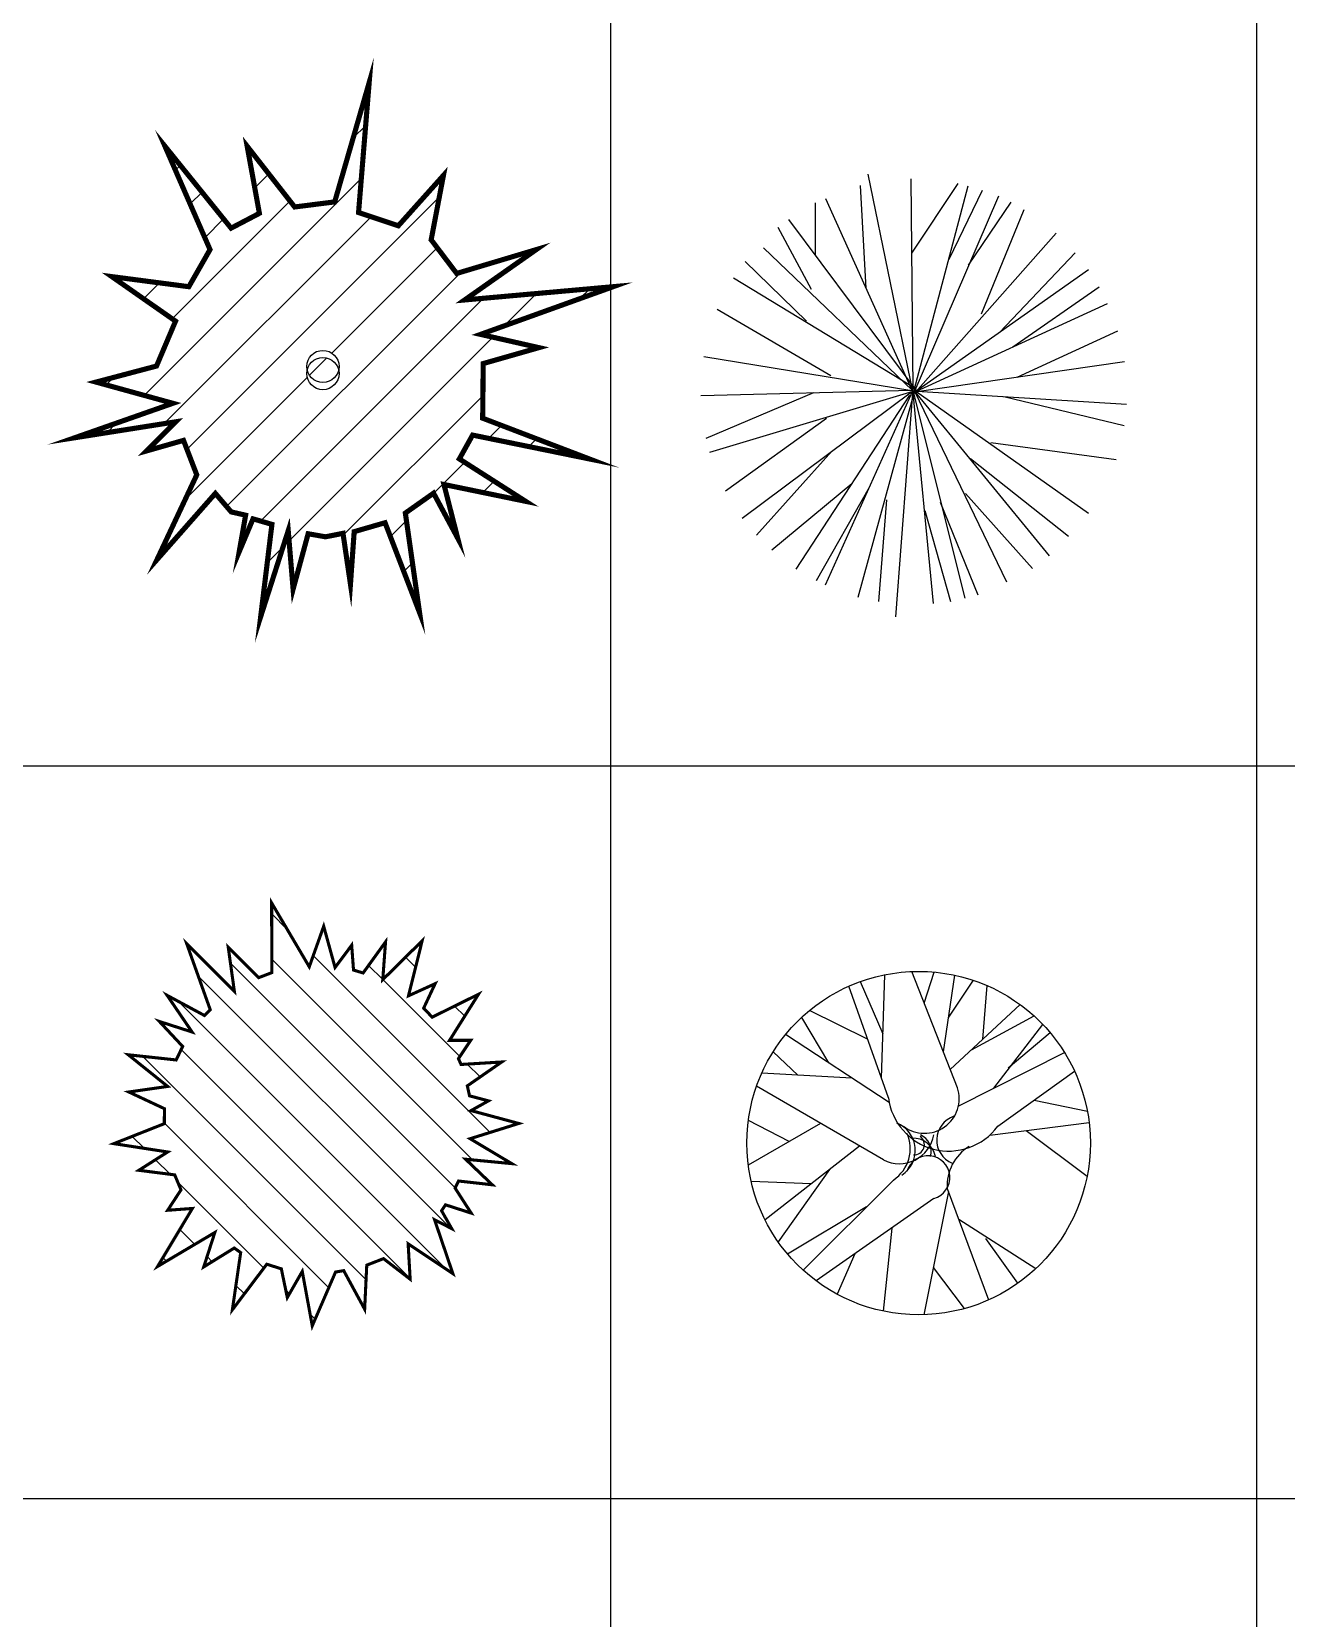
# Model space of a CAD drawing. Header units: inches. Extents: x 7658 to 73799, y 48 to 40262.
# Drawn here: x 53184 to 57877, y 30677 to 36615 of the extents above; entities that cross this region are included whole.
import ezdxf

# ---------------------------------------------------------------- set-up
doc = ezdxf.new("R2010")
doc.units = ezdxf.units.IN
doc.layers.add('www.cad-blocks.net', color=7, linetype='Continuous')
doc.styles.add('1', font='COMPLEX.shx', dxfattribs={"width": 0.75, "bigfont": 'extfont.shx'})

# ---------------------------------------------------------------- blocks, each defined once
blk = doc.blocks.new('A$C516926BB')
for p, q in [((43.9625, 38.5194), (43.9625, 0)), ((46.3795, 38.5194), (46.3795, 0)), ((0, 33.1729), (62.4121, 33.1729)), ((0, 30.4302), (62.4121, 30.4302))]:
    blk.add_line(p, q)
blk = doc.blocks.new('A$C72A26C90')
for p, q in [((0.6188, 1.2294), (0.5974, 1.6147)), ((0.6252, 1.6572), (0.7922, 0.8431)), ((0.7864, 1.64), (0.793, 0.8522)), ((0.7893, 1.3612), (0.9626, 1.6226)), ((0.793, 0.8295), (1.0003, 1.6136)), ((0.4294, 1.3567), (0.4294, 1.5503)), ((0.4673, 1.566), (0.7922, 0.8431)), ((1.1139, 1.5742), (0.793, 0.8295)), ((0.9294, 1.3386), (1.0535, 1.5975)), ((1.0014, 1.3158), (1.1617, 1.5516)), ((0.3278, 1.4874), (0.812, 0.8385)), ((1.0506, 1.134), (1.21, 1.5245)), ((0.4143, 1.2249), (0.2897, 1.4579)), ((0.793, 0.8295), (1.3295, 1.4359)), ((0.7924, 0.8477), (0.2349, 1.3815)), ((0.3953, 1.1067), (0.1662, 1.3304)), ((1.1188, 1.0658), (1.4013, 1.3624)), ((0.123, 1.2687), (0.7854, 0.8658)), ((1.4507, 1.2986), (0.8044, 0.843)), ((1.1681, 1.0113), (1.4907, 1.235)), ((0.4862, 0.9022), (0.0616, 1.1508)), ((0.8044, 0.843), (1.522, 1.1735)), ((1.1832, 0.8976), (1.5605, 1.071)), ((0.0109, 0.975), (0.7893, 0.8476)), ((0.8082, 0.8431), (1.5857, 0.9562)), ((0.7893, 0.8476), (0, 0.8278)), ((0.4218, 0.8385), (0.0194, 0.6677)), ((0.793, 0.8431), (0.0332, 0.6151)), ((0.1554, 0.37), (0.7885, 0.8429)), ((0.4673, 0.1201), (0.7922, 0.843)), ((0.7924, 0.8385), (0.7283, 0)), ((0.793, 0.8476), (0.9884, 0.0695)), ((0.793, 0.8385), (0.8698, 0.0495)), ((0.7968, 0.8476), (1.3039, 0.2283)), ((1.1454, 0.1295), (0.8006, 0.8432)), ((1.4507, 0.3875), (0.8044, 0.8432)), ((1.5923, 0.7945), (0.8082, 0.8431)), ((0.3565, 0.1788), (0.7817, 0.8295)), ((0.5889, 0.0737), (0.793, 0.8203)), ((1.134, 0.8249), (1.5837, 0.7169)), ((0.471, 0.743), (0.0923, 0.4704)), ((0.49, 0.6203), (0.2085, 0.3054)), ((1.0848, 0.6522), (1.5544, 0.5885)), ((1.009, 0.5931), (1.3764, 0.3021)), ((0.5658, 0.4976), (0.2655, 0.2491)), ((0.6302, 0.4839), (0.4312, 0.135)), ((0.6945, 0.4385), (0.6651, 0.0571)), ((0.8953, 0.4294), (1.0365, 0.083)), ((0.99, 0.4613), (1.2414, 0.1817)), ((0.8385, 0.3976), (0.9345, 0.0581))]:
    blk.add_line(p, q)
blk = doc.blocks.new('A$C47B86B02')
at = {"color": 0}
for p, q in [((1.0449, 1.7946), (1.0916, 1.8412)), ((0.6486, 1.7608), (0.6493, 1.7616)), ((0.3797, 1.6732), (0.3982, 1.6917)), ((0.2624, 0.8308), (1.0754, 1.6438)), ((0.6765, 1.6075), (0.7289, 1.6598)), ((0.3676, 1.1173), (0.8084, 1.5581)), ((0.4229, 0.6287), (1.367, 1.5728)), ((0.4348, 1.547), (0.4792, 1.5914)), ((0.3378, 0.7249), (1.1123, 1.4993)), ((0.4898, 1.4208), (0.5601, 1.4911)), ((0.9646, 0.9892), (1.3589, 1.3834)), ((1.6777, 1.3397), (1.7077, 1.3697)), ((0.1543, 1.2665), (0.1605, 1.2727)), ((0.2609, 1.1919), (0.3208, 1.2517)), ((0.5713, 0.4146), (1.4488, 1.292)), ((0.6983, 0.3603), (1.5322, 1.1941)), ((1.6102, 1.0909), (1.7312, 1.2119)), ((1.8934, 1.1927), (1.9303, 1.2296)), ((0.805, 0.2857), (1.5677, 1.0484)), ((1.698, 0.9974), (1.7154, 1.0148)), ((0.8812, 0.9057), (0.9463, 0.9708)), ((0.1203, 0.87), (0.1481, 0.8978)), ((0.4163, 0.4408), (0.8732, 0.8977)), ((1.0077, 0.3071), (1.5302, 0.8295)), ((0.1226, 0.6909), (0.1581, 0.7265)), ((1.5517, 0.6697), (1.6001, 0.7182)), ((1.7022, 0.639), (1.7312, 0.668)), ((1.8527, 0.6082), (1.8624, 0.6179)), ((1.3459, 0.464), (1.4619, 0.58)), ((1.5302, 0.467), (1.5725, 0.5093)), ((1.6805, 0.436), (1.683, 0.4386)), ((1.184, 0.3021), (1.244, 0.362)), ((1.4092, 0.346), (1.4203, 0.3571)), ((0.6258, 0.2877), (0.6436, 0.3056)), ((0.7233, 0.2039), (0.7821, 0.2628)), ((1.2343, 0.1711), (1.2666, 0.2034)), ((0.819, 0.1184), (0.8253, 0.1247)), ((1.031, 0.1491), (1.0368, 0.1549)), ((1.2845, 0.04), (1.2893, 0.0448))]:
    blk.add_line(p, q, dxfattribs=at)
at = {"const_width": 0.0192}
blk.add_lwpolyline([(0.6701, 0.3685), (0.6184, 0.2456), (0.6424, 0.3822), (0.5886, 0.3944), (0.5291, 0.4638), (0.3108, 0.2159), (0.4596, 0.5332), (0.41, 0.6622), (0.2711, 0.6225), (0.3802, 0.7316), (0.0032, 0.6721), (0.3703, 0.801), (0.0826, 0.8804), (0.309, 0.9404), (0.3802, 1.1085), (0.1419, 1.2751), (0.4299, 1.2374), (0.5092, 1.3763), (0.3406, 1.7631), (0.588, 1.4565), (0.6939, 1.512), (0.6482, 1.7631), (0.8259, 1.5358), (0.9756, 1.5548), (1.1046, 2.0011), (1.0649, 1.5151), (1.2138, 1.4655), (1.3825, 1.654), (1.3366, 1.4129), (1.4321, 1.287), (1.7298, 1.3763), (1.4618, 1.1878), (2.0175, 1.2374), (1.5214, 1.0589), (1.7397, 1.0093), (1.5313, 0.9498), (1.5293, 0.7452), (1.9282, 0.5928), (1.4916, 0.682), (1.442, 0.5928), (1.6901, 0.4341), (1.3844, 0.4971), (1.4357, 0.2966), (1.3455, 0.4647), (1.2399, 0.3901), (1.2932, 0.0175), (1.1641, 0.354), (1.0486, 0.3206), (1.0346, 0.1241), (1.0067, 0.3143), (0.9413, 0.3013), (0.8763, 0.3127), (0.8201, 0.1055), (0.8018, 0.3242), (0.6988, 0.0029), (0.7408, 0.3479)], close=True, dxfattribs=at)
for centre in [(0.9316, 0.9388), (0.9316, 0.9123)]:
    blk.add_circle(centre, 0.0603)
at = {"style": '1', "width": 0.75, "flags": 9}
for tag in ['YSIZE', 'XSIZE']:
    blk.add_attdef(tag, (0.9316, 0.9388), '', height=0.00016, dxfattribs=at)
blk = doc.blocks.new('A$C1BCA4648')
for p, q in [((0.6123, 1.5618), (0.6704, 1.5037)), ((0.9063, 1.4371), (0.9126, 1.4308)), ((0.458, 1.3773), (1.299, 0.5363)), ((0.6128, 1.3919), (1.3638, 0.6409)), ((0.768, 1.406), (1.4302, 0.7438)), ((0.9747, 1.3687), (1.0279, 1.3155)), ((1.1132, 1.3996), (1.1507, 1.3621)), ((0.3378, 1.3281), (1.2786, 0.3874)), ((1.028, 1.3155), (1.3161, 1.0273)), ((1.216, 1.2968), (1.2202, 1.2926)), ((0.2619, 1.2346), (1.2639, 0.2327)), ((1.2964, 1.2164), (1.3344, 1.1784)), ((0.1293, 1.0285), (0.9654, 0.1925)), ((0.2735, 1.0537), (1.1302, 0.197)), ((1.344, 0.9994), (1.3922, 0.9512)), ((0.0915, 0.897), (0.1072, 0.8812)), ((0.2107, 0.7778), (0.8259, 0.1626)), ((0.0902, 0.7288), (0.1349, 0.6842)), ((0.1775, 0.6416), (0.232, 0.587)), ((0.2604, 0.5587), (0.5831, 0.236)), ((0.2688, 0.3809), (0.3249, 0.3248)), ((0.2053, 0.275), (0.2186, 0.2618)), ((0.3706, 0.2791), (0.3898, 0.2599)), ((0.4785, 0.1712), (0.5102, 0.1395)), ((0.6647, 0.1544), (0.679, 0.1401)), ((0.7562, 0.0629), (0.7748, 0.0443))]:
    blk.add_line(p, q)
at = {"const_width": 0.0115}
blk.add_lwpolyline([(1.3379, 0.6433), (1.4376, 0.5477), (1.3115, 0.5618), (1.2985, 0.5353), (1.3587, 0.4417), (1.2627, 0.4727), (1.2479, 0.4505), (1.286, 0.3835), (1.2217, 0.4168), (1.2902, 0.2152), (1.1228, 0.3269), (1.1304, 0.1944), (1.0307, 0.2713), (0.968, 0.2469), (0.9601, 0.0821), (0.8818, 0.2263), (0.8513, 0.2213), (0.7641, 0.0197), (0.7267, 0.2234), (0.6707, 0.1257), (0.6484, 0.2332), (0.5939, 0.2504), (0.4652, 0.0799), (0.4963, 0.294), (0.4722, 0.3109), (0.3581, 0.2403), (0.3996, 0.3691), (0.1858, 0.2423), (0.3156, 0.4591), (0.2231, 0.4523), (0.2729, 0.5286), (0.2495, 0.5848), (0.1152, 0.6019), (0.2231, 0.6705), (0.0218, 0.7017), (0.2107, 0.7765), (0.2109, 0.8326), (0.0778, 0.895), (0.2231, 0.9158), (0.0757, 1.0343), (0.255, 1.0149), (0.2792, 1.0655), (0.192, 1.159), (0.3145, 1.1195), (0.2211, 1.2567), (0.3608, 1.1813), (0.3824, 1.2029), (0.2941, 1.4508), (0.4727, 1.272), (0.4498, 1.4362), (0.5635, 1.3229), (0.6129, 1.3417), (0.6121, 1.6027), (0.7529, 1.3635), (0.8069, 1.5152), (0.8494, 1.3611), (0.9116, 1.4442), (0.9185, 1.3513), (0.9544, 1.3405), (1.0383, 1.4567), (1.0279, 1.3154), (1.1753, 1.4609), (1.1242, 1.255), (1.2239, 1.3004), (1.1809, 1.2087), (1.2127, 1.1751), (1.386, 1.2607), (1.2779, 1.0884), (1.3568, 1.0884), (1.3111, 1.0198), (1.3207, 0.998), (1.473, 1.0073), (1.3443, 0.9179), (1.3526, 0.8806), (1.4232, 0.8618), (1.3583, 0.8254), (1.3583, 0.8254), (1.5367, 0.7772), (1.3547, 0.7202), (1.5104, 0.6269)], close=True, dxfattribs=at)
blk = doc.blocks.new('A$C04D30315')
for p, q in [((0.5037, 0.8852), (0.5165, 1.2727)), ((0.7876, 0.8498), (0.6173, 1.2847)), ((0.6636, 1.1664), (0.7002, 1.2826)), ((0.7774, 1.2709), (0.7348, 0.9847)), ((0.8462, 1.2521), (0.7541, 1.1142)), ((0.5296, 0.8122), (0.3812, 1.2296)), ((0.424, 1.2469), (0.5092, 1.0512)), ((0.8832, 1.031), (0.8986, 1.232)), ((0.4517, 1.0314), (0.2349, 1.1393)), ((0.7612, 0.9174), (1.0226, 1.1608)), ((0.2046, 1.1128), (0.3049, 0.9435)), ((0.8408, 0.9916), (1.0747, 1.1183)), ((0.9235, 0.8479), (1.1068, 1.0869)), ((0.5326, 0.7939), (0.1446, 1.0488)), ((1.135, 1.0554), (0.9772, 0.9231)), ((0.1902, 0.8968), (0.0982, 0.9839)), ((0.7911, 0.7809), (1.1882, 0.9821)), ((0.3924, 0.886), (0.0556, 0.904)), ((0.9385, 0.7053), (1.226, 0.912)), ((0.511, 0.5795), (0.0362, 0.8551)), ((1.0745, 0.8031), (1.274, 0.7622)), ((0.2752, 0.7164), (0.0054, 0.5598)), ((0.1586, 0.6487), (0.0056, 0.7271)), ((0.9091, 0.6725), (1.2806, 0.7195)), ((1.0452, 0.6898), (1.2732, 0.519)), ((0.4212, 0.6316), (0.0679, 0.3552)), ((0.3093, 0.544), (0.1167, 0.2733)), ((0.2409, 0.4905), (0.0164, 0.4984)), ((0.5482, 0.5043), (0.2111, 0.1665)), ((0.6997, 0.435), (0.2592, 0.1269)), ((0.7538, 0.4617), (0.6619, 0.0003)), ((0.7498, 0.4726), (0.9043, 0.0557)), ((0.4479, 0.4038), (0.1521, 0.2274)), ((0.7925, 0.3575), (1.0814, 0.1731)), ((0.542, 0.3247), (0.5096, 0.0139)), ((1.0134, 0.1177), (0.8945, 0.286)), ((0.4035, 0.2278), (0.338, 0.0768)), ((0.6969, 0.1763), (0.8136, 0.0232))]:
    blk.add_line(p, q)
blk.add_circle((0.6426, 0.6426), 0.6426)
for centre, radius, start, end in [((0.6643, 0.809), 0.1299, 232.97841, 18.28317), ((0.7553, 0.8401), 0.2274, 187.05043, 323.64908), ((0.5204, 0.6155), 0.11, 302.6161, 68.31513), ((0.8039, 0.6538), 0.0937, 108.0924, 247.73341), ((0.5704, 0.6965), 0.1312, 243.06962, 350.13354), ((0.4689, 0.6224), 0.1423, 303.90653, 23.9364), ((0.6202, 0.5739), 0.0873, 12.10536, 91.72802), ((0.6256, 0.637), 0.0386, 267.57877, 52.69841), ((0.6203, 0.611), 0.0692, 344.25088, 65.46715), ((0.6776, 0.5136), 0.0817, 285.72091, 164.31667), ((0.9213, 0.4834), 0.1719, 121.57701, 183.60058)]:
    blk.add_arc(centre, radius, start, end)

msp = doc.modelspace()

# ---------------------------------------------------------------- block references
at = {"xscale": 1000, "yscale": 1000, "zscale": 1000}
for name, p in [('A$C47B86B02', (53341.5, 34423.2)), ('A$C72A26C90', (55686.7, 34424.8)), ('A$C1BCA4648', (53469.1, 31751.6)), ('A$C04D30315', (55859.2, 31812.8))]:
    msp.add_blockref(name, p, dxfattribs=at)
at = {"layer": 'www.cad-blocks.net', "color": 155, "true_color": 0x546d8e, "xscale": 1000, "yscale": 1000, "zscale": 1000}
msp.add_blockref('A$C516926BB', (11386.7, 694.4), dxfattribs=at)

doc.saveas('drawing.dxf')
